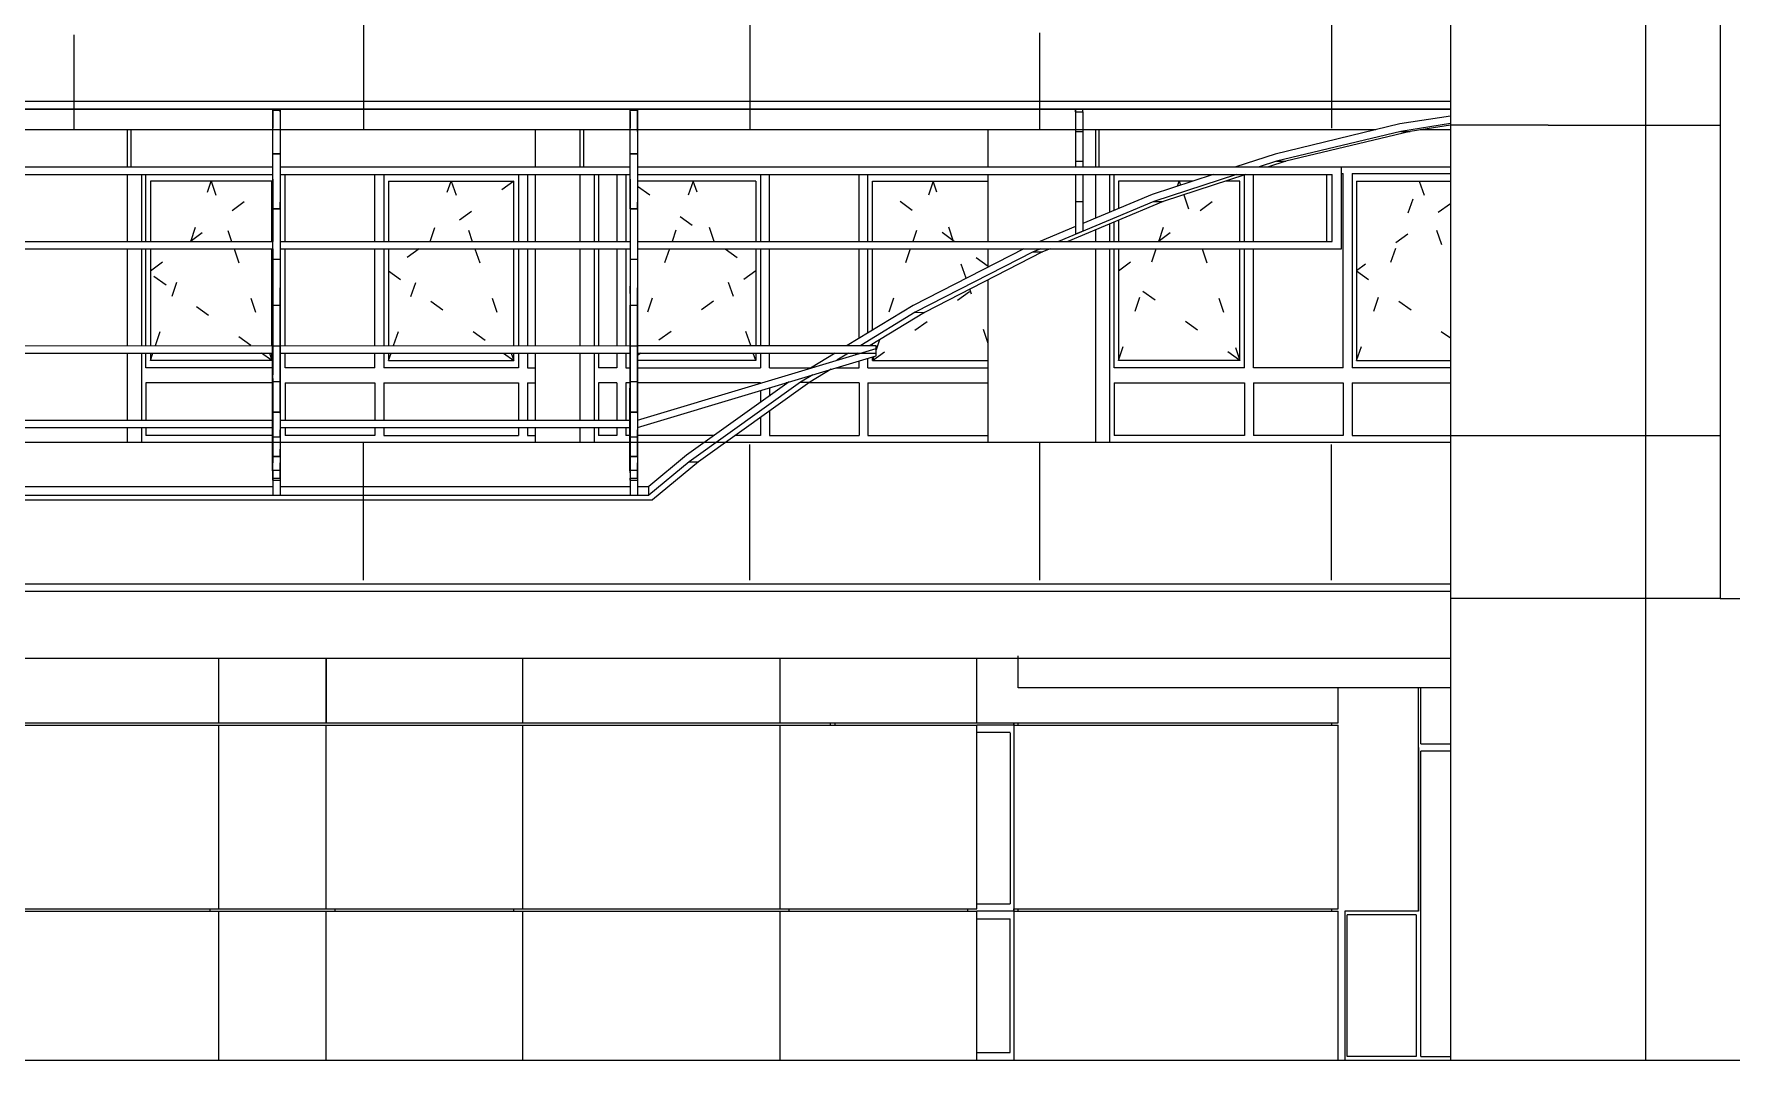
# Model space of a CAD drawing. Header units: metres. Extents: x -40.6 to 55.2, y -4 to 17.4.
# Drawn here: x -23.9 to -12.51, y 0 to 6.89 of the extents above; entities that cross this region are included whole.
import ezdxf

# ---------------------------------------------------------------- set-up
doc = ezdxf.new("R2010")
doc.units = ezdxf.units.M
for name, pattern in [('DASHDOT', [2, 1.25, -0.25, 0.25, -0.25]), ('DASHED', [0.75, 0.5, -0.25]), ('DOT', [0.25, 0, -0.25])]:
    doc.linetypes.add(name, pattern=pattern)
doc.layers.add('1', color=7, linetype='DASHED')
doc.layers.add('4', color=7, linetype='DASHDOT')

msp = doc.modelspace()

# ---------------------------------------------------------------- linework, layer by layer
at = {"layer": '1', "color": 1, "linetype": 'CONTINUOUS'}
for p, q in [((-12.580298, 13.13), (-12.580298, 3.1)), ((-13.080156, 0), (-13.080156, 10.3)), ((-21.689884, 7.102975), (-21.689884, 6.25)), ((-19.094836, 7.119591), (-19.094836, 6.25)), ((-15.191601, 7.089015), (-15.191601, 6.261706)), ((-23.631155, 6.25), (-23.631155, 6.887576)), ((-17.148741, 6.25), (-17.148741, 6.902203)), ((-24.79903, 6.44121), (-14.392482, 6.441247)), ((-24.79903, 6.39113), (-14.392483, 6.391121)), ((-24.774101, 6.3884), (-14.392483, 6.388409)), ((-22.300234, 3.95954), (-22.299103, 6.3822)), ((-22.299103, 6.38841), (-22.249109, 6.38841)), ((-22.299103, 6.3822), (-22.249114, 6.3822)), ((-22.249118, 6.3822), (-22.249099, 5.12864)), ((-22.249106, 6.3706), (-22.249109, 6.38841)), ((-19.899118, 5.71925), (-19.899085, 6.3822)), ((-19.899091, 6.3706), (-19.899085, 6.38841)), ((-19.899091, 6.3706), (-19.89909, 6.388404)), ((-19.899085, 6.38841), (-19.849095, 6.38841)), ((-19.899085, 6.3822), (-19.849095, 6.3822)), ((-19.8491, 6.3822), (-19.849081, 5.12864)), ((-16.909104, 6.3706), (-16.909102, 6.388407)), ((-16.909097, 6.38841), (-16.859108, 6.38841)), ((-16.859101, 6.3706), (-16.859108, 6.38841)), ((-16.859101, 6.3706), (-16.859103, 6.388407)), ((-22.299109, 6.3706), (-22.299104, 6.261706)), ((-22.249106, 6.3706), (-22.2491, 6.23926)), ((-19.899091, 6.3706), (-19.899086, 6.261706)), ((-16.909104, 6.3706), (-16.859101, 6.3706)), ((-16.859101, 6.3706), (-16.859095, 6.23926)), ((-14.731725, 6.28873), (-15.568689, 6.08688)), ((-14.392484, 6.341616), (-14.731725, 6.28873)), ((-14.392485, 6.291223), (-14.725836, 6.23926)), ((-14.392485, 6.281463), (-14.663226, 6.23926)), ((-13.73497, 6.281463), (-14.392484, 6.281463)), ((-13.73497, 6.281463), (-12.580298, 6.281463)), ((-16.773445, 6.25), (-34.156757, 6.25)), ((-22.299104, 6.25), (-23.273019, 6.25)), ((-23.273019, 6), (-23.273019, 6.25)), ((-23.249056, 6), (-23.249056, 6.25)), ((-22.2491, 6.23926), (-22.249102, 6.14345)), ((-20.534774, 6.25), (-22.249101, 6.25)), ((-20.534774, 6), (-20.534774, 6.25)), ((-19.899086, 6.25), (-20.233856, 6.25)), ((-20.233856, 6), (-20.233856, 6.25)), ((-20.209892, 6), (-20.209892, 6.25)), ((-19.849082, 6.23926), (-19.849084, 6.14345)), ((-17.49562, 6.25), (-19.849083, 6.25)), ((-17.49562, 6), (-17.49562, 6.25)), ((-16.909098, 6.23926), (-16.909093, 6.03796)), ((-16.909098, 6.23926), (-16.859095, 6.23926)), ((-16.859095, 6.23926), (-16.859099, 6.03796)), ((-14.892318, 6.25), (-16.773445, 6.25)), ((-16.773445, 6), (-16.773445, 6.25)), ((-16.749477, 6), (-16.749477, 6.25)), ((-14.725836, 6.23926), (-15.560802, 6.03796)), ((-14.663226, 6.23926), (-15.498183, 6.03796)), ((-14.725836, 6.23926), (-14.663226, 6.23926)), ((-14.392486, 6.25), (-14.594326, 6.25)), ((-22.299106, 6.09154), (-22.249112, 6.09154)), ((-22.299106, 6.08929), (-22.249111, 6.08929)), ((-22.249111, 6.08929), (-22.24912, 5.71925)), ((-19.899087, 6.09154), (-19.849093, 6.09154)), ((-19.899087, 6.08929), (-19.849093, 6.08929)), ((-19.849093, 6.08929), (-19.849102, 5.71925)), ((-15.568689, 6.08688), (-15.833224, 6)), ((-24.649133, 5.95), (-22.299107, 5.95)), ((-24.649132, 6), (-22.299107, 6)), ((-23.273019, 5.5), (-23.273019, 5.95)), ((-23.177187, 5.5), (-23.177187, 5.95)), ((-22.299136, 5.918), (-22.299136, 5.95)), ((-22.249115, 5.95), (-19.899089, 5.95)), ((-22.249114, 6), (-19.899088, 6)), ((-20.534774, 5.5), (-20.534774, 5.95)), ((-20.233856, 5.5), (-20.233856, 5.95)), ((-20.138024, 5.5), (-20.138024, 5.95)), ((-19.849097, 5.95), (-15.186269, 5.95)), ((-19.849095, 6), (-14.392491, 6)), ((-17.49562, 5.5), (-17.49562, 5.95)), ((-16.909093, 6.03796), (-16.909094, 6)), ((-16.909093, 6.03796), (-16.859099, 6.03796)), ((-16.859099, 6.03796), (-16.859099, 6)), ((-16.859098, 5.95), (-16.859096, 5.76752)), ((-16.773445, 5.657066), (-16.773445, 5.95)), ((-16.677613, 5.697172), (-16.677613, 5.95)), ((-15.985466, 5.95), (-16.394448, 5.81568)), ((-15.828562, 5.95), (-16.384052, 5.76752)), ((-15.765943, 5.95), (-16.321433, 5.76752)), ((-15.560802, 6.03796), (-15.676357, 6)), ((-15.498183, 6.03796), (-15.613738, 6)), ((-15.560802, 6.03796), (-15.498183, 6.03796)), ((-15.223936, 5.95), (-15.223972, 5.5)), ((-15.186269, 5.5), (-15.186269, 5.95)), ((-22.299136, 5.918), (-22.29913, 5.5)), ((-19.899118, 5.918), (-19.899112, 5.5)), ((-16.394448, 5.81568), (-16.859092, 5.621221)), ((-22.29911, 5.71925), (-22.24912, 5.71925)), ((-22.299107, 5.72133), (-22.249118, 5.72133)), ((-22.249118, 5.72133), (-22.249109, 5.76297)), ((-19.899092, 5.71925), (-19.849102, 5.71925)), ((-19.899089, 5.72133), (-19.8491, 5.72133)), ((-19.8491, 5.72133), (-19.849091, 5.76297)), ((-16.384052, 5.76752), (-17.023429, 5.5)), ((-16.321433, 5.76752), (-16.960821, 5.5)), ((-16.909099, 5.76752), (-16.859096, 5.76752)), ((-16.384052, 5.76752), (-16.321433, 5.76752)), ((-16.909091, 5.600296), (-17.148741, 5.5)), ((-16.677613, 5.5), (-16.677613, 5.618494)), ((-24.649135, 5.5), (-22.299109, 5.5)), ((-22.249117, 5.5), (-19.899091, 5.5)), ((-19.849099, 5.5), (-15.186269, 5.5)), ((-16.773445, 5.5), (-16.773445, 5.578398)), ((-15.12365, 5.45), (-15.12365, 5.5)), ((-24.649134, 5.45), (-22.299109, 5.45)), ((-23.273019, 4.8), (-23.273019, 5.45)), ((-23.177187, 4.8), (-23.177187, 5.45)), ((-22.29913, 5.45), (-22.299118, 4.60268)), ((-22.29911, 5.37959), (-22.249116, 5.37959)), ((-22.249116, 5.45), (-19.899091, 5.45)), ((-22.249116, 5.37959), (-22.249106, 5.07191)), ((-20.534774, 4.8), (-20.534774, 5.45)), ((-20.233856, 4.8), (-20.233856, 5.45)), ((-20.138024, 4.8), (-20.138024, 5.45)), ((-19.899112, 5.45), (-19.8991, 4.60268)), ((-19.899092, 5.37959), (-19.849098, 5.37959)), ((-19.849098, 5.45), (-15.12365, 5.45)), ((-19.849098, 5.37959), (-19.849088, 5.07191)), ((-17.256776, 5.45), (-17.999298, 5.06979)), ((-17.193144, 5.42899), (-17.984621, 5.0234)), ((-17.130539, 5.42899), (-17.922015, 5.02339)), ((-17.49562, 5.3277), (-17.49562, 5.45)), ((-17.14293, 5.45), (-17.193144, 5.42899)), ((-17.193144, 5.42899), (-17.130539, 5.42899)), ((-17.080324, 5.45), (-17.130539, 5.42899)), ((-16.773445, 4.15), (-16.773445, 5.45)), ((-16.677613, 4.15), (-16.677613, 5.45)), ((-17.49562, 4.15), (-17.49562, 5.241901)), ((-22.299257, 5.14898), (-22.299266, 5.19898)), ((-22.299257, 5.14898), (-22.299129, 4.01336)), ((-22.249102, 4.345), (-22.249094, 5.189)), ((-22.249099, 5.12864), (-22.249098, 5.10352)), ((-19.899239, 5.14898), (-19.899248, 5.19898)), ((-19.899239, 5.14898), (-19.899105, 3.9636)), ((-19.849084, 4.345), (-19.849075, 5.189)), ((-19.849081, 5.12864), (-19.84908, 5.10352)), ((-22.29911, 5.07182), (-22.249112, 5.07182)), ((-22.299109, 5.07191), (-22.249106, 5.07191)), ((-22.249112, 5.07182), (-22.249121, 4.79753)), ((-19.900215, 3.95954), (-19.899092, 5.07182)), ((-19.899092, 5.07182), (-19.849094, 5.07182)), ((-19.899091, 5.07191), (-19.849088, 5.07191)), ((-19.849094, 5.07182), (-19.849103, 4.79753)), ((-17.999298, 5.06979), (-18.441347, 4.8)), ((-17.984621, 5.0234), (-18.350851, 4.8)), ((-17.922015, 5.02339), (-18.288233, 4.8)), ((-17.984621, 5.0234), (-17.922015, 5.02339)), ((-24.649116, 4.8), (-22.249121, 4.79753)), ((-22.299113, 4.79744), (-22.299117, 4.84138)), ((-22.299115, 4.35352), (-22.299113, 4.79744)), ((-22.299113, 4.79744), (-22.249124, 4.79744)), ((-22.249124, 4.79744), (-22.249098, 4.55329)), ((-22.249098, 4.8), (-19.849103, 4.79753)), ((-19.899095, 4.79744), (-19.899099, 4.84138)), ((-19.899097, 4.35352), (-19.899095, 4.79744)), ((-19.899095, 4.79744), (-19.849106, 4.79744)), ((-19.849106, 4.79744), (-19.84908, 4.55329)), ((-19.849079, 4.8), (-18.248391, 4.8)), ((-18.248382, 4.75), (-18.248391, 4.8)), ((-24.649116, 4.75), (-22.299212, 4.75)), ((-23.273019, 4.3), (-23.273019, 4.75)), ((-23.177187, 4.3), (-23.177187, 4.75)), ((-22.249098, 4.75), (-19.899194, 4.75)), ((-20.534774, 4.3), (-20.534774, 4.75)), ((-20.233856, 4.3), (-20.233856, 4.75)), ((-20.138024, 4.3), (-20.138024, 4.75)), ((-19.849095, 4.25), (-18.248382, 4.73119)), ((-19.849092, 4.300001), (-18.248382, 4.78119)), ((-19.84908, 4.75), (-18.248382, 4.75)), ((-18.523272, 4.75), (-18.68938, 4.648622)), ((-18.432819, 4.75), (-18.51121, 4.702181)), ((-18.370201, 4.75), (-18.387752, 4.739294)), ((-18.248382, 4.73119), (-18.248382, 4.78119)), ((-22.299115, 4.5577), (-22.249121, 4.5577)), ((-19.899097, 4.5577), (-19.849103, 4.5577)), ((-18.672819, 4.6036), (-18.755311, 4.55328)), ((-18.549364, 4.640712), (-18.692697, 4.55328)), ((-22.249098, 4.55329), (-22.249097, 4.3)), ((-19.84908, 4.55329), (-19.849079, 4.300005)), ((-18.831032, 4.55604), (-19.521236, 4.06284)), ((-18.755311, 4.55328), (-19.502335, 4.01956)), ((-18.692697, 4.55328), (-19.439725, 4.01956)), ((-18.755311, 4.55328), (-18.692697, 4.55328)), ((-22.299115, 4.35352), (-22.299121, 4.18808)), ((-22.299114, 4.35558), (-22.249125, 4.35558)), ((-22.299114, 4.35352), (-22.249103, 4.35352)), ((-22.249121, 4.35352), (-22.24912, 4.292)), ((-19.899096, 4.35352), (-19.899103, 4.18808)), ((-19.899096, 4.35558), (-19.849107, 4.35558)), ((-19.899096, 4.35352), (-19.849084, 4.35352)), ((-19.849103, 4.35352), (-19.849102, 4.292)), ((-24.649147, 4.25), (-22.299156, 4.25)), ((-24.649128, 4.3), (-22.299162, 4.3)), ((-23.273019, 4.15), (-23.273019, 4.25)), ((-23.177187, 4.15), (-23.177187, 4.25)), ((-22.249131, 4.18808), (-22.249116, 4.23475)), ((-22.249129, 4.25), (-19.899138, 4.25)), ((-22.249114, 4.25), (-22.249096, 3.95839)), ((-22.24911, 4.3), (-19.899143, 4.3)), ((-20.534774, 4.15), (-20.534774, 4.25)), ((-20.233856, 4.15), (-20.233856, 4.25)), ((-20.138024, 4.15), (-20.138024, 4.25)), ((-19.849096, 4.250005), (-19.849078, 3.95839)), ((-16.773445, 4.15), (-34.156757, 4.15)), ((-22.300234, 4.15), (-23.273019, 4.15)), ((-22.299123, 3.9635), (-22.299121, 4.18808)), ((-22.299121, 4.18808), (-22.249131, 4.18808)), ((-22.249131, 4.18808), (-22.249129, 4.05788)), ((-22.249127, 4.05562), (-22.249122, 4.10512)), ((-20.534774, 4.15), (-22.249096, 4.15)), ((-21.689884, 3.225), (-21.689884, 4.15)), ((-19.900215, 4.15), (-20.233856, 4.15)), ((-19.899103, 4.18808), (-19.899105, 4.05788)), ((-19.899103, 4.18808), (-19.849113, 4.18808)), ((-19.849109, 4.05562), (-19.849104, 4.10512)), ((-19.399261, 4.15), (-19.849078, 4.15)), ((-17.49562, 4.15), (-19.257153, 4.15)), ((-19.094836, 3.225), (-19.094836, 4.135)), ((-17.148741, 3.225), (-17.148741, 4.15)), ((-14.39253, 4.15), (-16.773445, 4.15)), ((-15.191601, 3.225), (-15.191601, 4.135)), ((-14.392529, 4.195), (-12.580298, 4.195)), ((-22.299123, 4.05788), (-22.249129, 4.05788)), ((-22.299122, 4.05562), (-22.249127, 4.05562)), ((-22.249127, 4.05562), (-22.24913, 3.9636)), ((-22.24913, 3.9636), (-22.249124, 4.01336)), ((-22.249125, 4.003972), (-22.24912, 3.959)), ((-22.249096, 4.01955), (-22.249089, 3.79483)), ((-19.899103, 4.05562), (-19.899106, 3.9636)), ((-19.899105, 4.05788), (-19.84911, 4.05788)), ((-19.899103, 4.05562), (-19.849109, 4.05562)), ((-19.849107, 4.003972), (-19.849102, 3.959)), ((-19.849078, 4.01955), (-19.849071, 3.79479)), ((-19.502335, 4.01956), (-19.774378, 3.79479)), ((-19.521236, 4.06284), (-19.774373, 3.853745)), ((-19.439725, 4.01956), (-19.749435, 3.76372)), ((-19.502335, 4.01956), (-19.439725, 4.01956)), ((-22.299125, 3.94542), (-22.299128, 3.958388)), ((-22.299127, 3.89551), (-22.249133, 3.89551)), ((-22.299119, 3.91007), (-22.299125, 3.96)), ((-22.299123, 3.9635), (-22.24913, 3.9636)), ((-22.299119, 3.91007), (-22.249116, 3.91007)), ((-22.299091, 3.89551), (-22.299092, 3.79483)), ((-22.249116, 3.91007), (-22.249133, 3.89551)), ((-22.249116, 3.91007), (-22.24913, 3.9636)), ((-22.249116, 3.91007), (-22.249126, 3.96)), ((-19.899112, 3.95839), (-19.899109, 3.92003)), ((-19.899107, 3.94542), (-19.89911, 3.958388)), ((-19.899109, 3.89551), (-19.849115, 3.89551)), ((-19.899106, 3.9636), (-19.899101, 3.91007)), ((-19.899106, 3.9636), (-19.849112, 3.9636)), ((-19.899101, 3.91007), (-19.849098, 3.91007)), ((-19.899073, 3.89551), (-19.899074, 3.79479)), ((-19.849098, 3.91007), (-19.849115, 3.89551)), ((-19.849098, 3.91007), (-19.849112, 3.9636)), ((-19.849098, 3.91007), (-19.849108, 3.96)), ((-30.95052, 3.76384), (-19.812063, 3.76367)), ((-30.912848, 3.79497), (-19.774378, 3.79479)), ((-24.649109, 3.853769), (-22.299092, 3.853866)), ((-22.299092, 3.79483), (-22.249089, 3.79483)), ((-22.249091, 3.853868), (-19.899074, 3.853965)), ((-19.899074, 3.79479), (-19.849071, 3.79479)), ((-19.849073, 3.853967), (-19.774373, 3.85397)), ((-19.812063, 3.76367), (-19.749435, 3.76372)), ((-19.774378, 3.79479), (-19.774373, 3.85397)), ((-32.195353, 3.2), (-14.392557, 3.2)), ((-31.353961, 3.15), (-14.392557, 3.15)), ((-12.580298, 3.1), (-14.392543, 3.1)), ((-12.580298, 3.1), (-10.994464, 3.1)), ((-32.336078, 2.7), (-14.392557, 2.7)), ((-23.979628, 2.7), (-23.294035, 2.7)), ((-22.659627, 2.265), (-22.659627, 2.7)), ((-21.940464, 2.7), (-21.940464, 2.265)), ((-21.940455, 2.7), (-21.243314, 2.7)), ((-21.940455, 2.265), (-21.940455, 2.7)), ((-20.620454, 2.265), (-20.620454, 2.7)), ((-18.891791, 2.265), (-18.891791, 2.7)), ((-18.891781, 2.265), (-18.891781, 2.7)), ((-17.57178, 2.265), (-17.57178, 2.7)), ((-17.293239, 2.5), (-17.293239, 2.715)), ((-14.392543, 2.5), (-17.293239, 2.5)), ((-15.146382, 2.265), (-15.146382, 2.5)), ((-14.605982, 1), (-14.605963, 2.5)), ((-14.60596, 2.1), (-14.60596, 2.5)), ((-25.844892, 2.265), (-22.659627, 2.265)), ((-25.844887, 2.25), (-22.659627, 2.25)), ((-22.659627, 2.265), (-20.620454, 2.265)), ((-22.659627, 2.25), (-20.620454, 2.25)), ((-22.659627, 1.015), (-22.659627, 2.25)), ((-21.940464, 1.015), (-21.940464, 2.25)), ((-21.940455, 1.015), (-21.940455, 2.25)), ((-20.620454, 2.265), (-17.57178, 2.265)), ((-20.620454, 2.25), (-17.57178, 2.25)), ((-20.620454, 1.015), (-20.620454, 2.25)), ((-18.891791, 1.015), (-18.891791, 2.25)), ((-18.891781, 1.015), (-18.891781, 2.25)), ((-18.553246, 2.25), (-18.553246, 2.265)), ((-18.523243, 2.25), (-18.523243, 2.265)), ((-18.52324, 2.25), (-18.52324, 2.265)), ((-17.57178, 2.265), (-15.146382, 2.265)), ((-17.57178, 1.015), (-17.57178, 2.25)), ((-17.323246, 2.265), (-17.323245, 0)), ((-17.323245, 2.25), (-15.146382, 2.25)), ((-17.323243, 2.25), (-17.323243, 2.265)), ((-17.293239, 2.25), (-17.293239, 2.265)), ((-15.191601, 2.265), (-15.191601, 2.25)), ((-15.146382, 1.015), (-15.146382, 2.25)), ((-14.60596, 2.1), (-14.605982, 1)), ((-25.844892, 1), (-22.659627, 1)), ((-25.844887, 1.015), (-22.659627, 1.015)), ((-22.719635, 1), (-22.719635, 1.015)), ((-22.659627, 1.015), (-20.620454, 1.015)), ((-22.659627, 1), (-20.620454, 1)), ((-22.659627, 0), (-22.659627, 1)), ((-21.940464, 0), (-21.940464, 1)), ((-21.940455, 0), (-21.940455, 1)), ((-21.880458, 1), (-21.880458, 1.015)), ((-20.680458, 1), (-20.680458, 1.015)), ((-20.620454, 1.015), (-17.57178, 1.015)), ((-20.620454, 1), (-17.57178, 1)), ((-20.620454, 0), (-20.620454, 1)), ((-18.891791, 0), (-18.891791, 1)), ((-18.891781, 0), (-18.891781, 1)), ((-18.831787, 1), (-18.831787, 1.015)), ((-18.831784, 1), (-18.831784, 1.015)), ((-17.631793, 1), (-17.631793, 1.015)), ((-17.631791, 1), (-17.631791, 1.015)), ((-17.57178, 0), (-17.57178, 1)), ((-17.323245, 1.015), (-15.146382, 1.015)), ((-17.323245, 1), (-15.146382, 1)), ((-17.323243, 1), (-17.323243, 1.015)), ((-17.293239, 1), (-17.293239, 1.015)), ((-15.191601, 1.015), (-15.191601, 1)), ((-15.146382, 0), (-15.146382, 1)), ((-15.100975, 1), (-15.100975, 0)), ((-14.605982, 1), (-15.100975, 1)), ((-25.844892, 0), (-22.659627, 0)), ((-22.659627, 0), (-20.620454, 0)), ((-20.620454, 0), (-10.29322, 0))]:
    msp.add_line(p, q, dxfattribs=at)
for points in [[(-14.392477, 9.9), (-14.392477, 6.7), (-14.392543, 3.5), (-14.392543, 0)], [(-22.299109, 6.3706), (-22.299108, 6.388402), (-22.299109, 6.3706)], [(-19.849082, 6.23926), (-19.849088, 6.3706), (-19.84909, 6.388404), (-19.849088, 6.3706)], [(-16.909097, 6.38841), (-16.909104, 6.3706), (-16.909098, 6.23926)], [(-16.909095, 5.95), (-16.909099, 5.76752), (-16.909089, 5.54781)], [(-15.12365, 5.5), (-15.123627, 5.95), (-15.123627, 6)], [(-19.899089, 5.72133), (-19.899092, 5.37959), (-19.899091, 5.07191)], [(-16.859096, 5.76752), (-16.859091, 5.56873), (-16.909089, 5.54781)], [(-22.249121, 4.5577), (-22.249103, 4.35352), (-22.249131, 4.18808)], [(-19.849103, 4.5577), (-19.849084, 4.35352), (-19.849113, 4.18808)], [(-19.84911, 4.05788), (-19.849113, 4.18808), (-19.849098, 4.23475)], [(-19.849109, 4.05562), (-19.849112, 3.9636), (-19.849106, 4.01336)], [(-22.299123, 3.9635), (-22.299119, 3.91007), (-22.299127, 3.89551), (-22.299125, 3.94542)], [(-19.899107, 3.94542), (-19.899109, 3.89551), (-19.899101, 3.91007)]]:
    msp.add_lwpolyline(points, dxfattribs=at)
at = {"layer": '4', "color": 1, "linetype": 'CONTINUOUS'}
for p, q in [((-23.150096, 5.5), (-23.150096, 5.95)), ((-22.214282, 5.5), (-22.214282, 5.95)), ((-21.612472, 5.5), (-21.612472, 5.95)), ((-21.552291, 5.95), (-21.552291, 5.5)), ((-20.649576, 5.95), (-20.649576, 5.5)), ((-20.589395, 5.95), (-20.589395, 5.5)), ((-20.110946, 5.95), (-20.110946, 5.5)), ((-19.987575, 5.95), (-19.987575, 5.5)), ((-19.927394, 5.95), (-19.927394, 5.5)), ((-19.024678, 5.95), (-19.024678, 5.5)), ((-18.964497, 5.5), (-18.964497, 5.95)), ((-18.362686, 5.5), (-18.362686, 5.95)), ((-18.302505, 5.5), (-18.302505, 5.95)), ((-16.650526, 5.708508), (-16.650526, 5.95)), ((-15.774891, 5.5), (-15.774891, 5.947061)), ((-15.71471, 5.5), (-15.71471, 5.95)), ((-15.123627, 5.955), (-15.112899, 5.955)), ((-15.112899, 4.65), (-15.112899, 5.955)), ((-15.052718, 5.955), (-15.052718, 4.65)), ((-15.052718, 5.955), (-14.392492, 5.955)), ((-23.120006, 5.905), (-23.120006, 5.5)), ((-22.304553, 5.905), (-23.120006, 5.905)), ((-22.304553, 5.5), (-22.304553, 5.905)), ((-21.522201, 5.905), (-21.522201, 5.5)), ((-21.522201, 5.905), (-20.679667, 5.905)), ((-20.679667, 5.5), (-20.679667, 5.905)), ((-19.054768, 5.905), (-19.849081, 5.905)), ((-19.054768, 5.905), (-19.054768, 5.5)), ((-18.272414, 5.905), (-17.49562, 5.905)), ((-18.272414, 5.5), (-18.272414, 5.905)), ((-16.620435, 5.905), (-16.620435, 5.721102)), ((-16.122483, 5.905), (-16.620435, 5.905)), ((-15.804982, 5.905), (-15.902929, 5.905)), ((-15.804982, 5.5), (-15.804982, 5.905)), ((-15.022628, 5.905), (-14.392493, 5.905)), ((-16.650526, 5.5), (-16.650526, 5.629827)), ((-16.620435, 5.642417), (-16.620435, 5.5)), ((-23.150096, 4.8), (-23.150096, 5.45)), ((-23.120006, 5.45), (-23.120006, 4.8)), ((-22.304553, 4.8), (-22.304553, 5.45)), ((-22.214282, 4.8), (-22.214282, 5.45)), ((-21.612472, 4.8), (-21.612472, 5.45)), ((-21.552291, 5.45), (-21.552291, 4.8)), ((-21.522201, 5.45), (-21.522201, 4.8)), ((-20.679667, 4.8), (-20.679667, 5.45)), ((-20.649576, 5.45), (-20.649576, 4.8)), ((-20.589395, 5.45), (-20.589395, 4.8)), ((-20.110946, 5.45), (-20.110946, 4.8)), ((-19.987575, 5.45), (-19.987575, 4.8)), ((-19.927394, 5.45), (-19.927394, 4.8)), ((-19.054768, 5.45), (-19.054768, 4.8)), ((-19.024678, 5.45), (-19.024678, 4.8)), ((-18.964497, 4.8), (-18.964497, 5.45)), ((-18.362686, 4.848009), (-18.362686, 5.45)), ((-18.302505, 4.884738), (-18.302505, 5.45)), ((-18.272414, 4.903103), (-18.272414, 5.45)), ((-16.650526, 4.65), (-16.650526, 5.45)), ((-16.620435, 5.45), (-16.620435, 4.7)), ((-15.804982, 4.7), (-15.804982, 5.45)), ((-15.774891, 4.65), (-15.774891, 5.45)), ((-15.71471, 4.65), (-15.71471, 5.45)), ((-18.272414, 4.8), (-18.272414, 4.809649)), ((-23.150096, 4.65), (-23.150096, 4.75)), ((-23.120006, 4.75), (-23.120006, 4.7)), ((-22.304553, 4.7), (-23.120006, 4.7)), ((-22.304553, 4.7), (-22.304553, 4.75)), ((-22.214282, 4.65), (-22.214282, 4.75)), ((-21.612472, 4.65), (-21.612472, 4.75)), ((-21.552291, 4.75), (-21.552291, 4.65)), ((-20.679667, 4.7), (-20.679667, 4.75)), ((-20.649576, 4.75), (-20.649576, 4.65)), ((-20.589395, 4.75), (-20.589395, 4.65)), ((-20.110946, 4.75), (-20.110946, 4.65)), ((-19.987575, 4.75), (-19.987575, 4.65)), ((-19.927394, 4.75), (-19.927394, 4.65)), ((-19.024678, 4.75), (-19.024678, 4.65)), ((-18.964497, 4.65), (-18.964497, 4.75)), ((-18.362686, 4.65), (-18.362686, 4.696829)), ((-18.302505, 4.65), (-18.302505, 4.71492)), ((-18.272414, 4.7), (-18.272414, 4.723966)), ((-18.272414, 4.7), (-17.49562, 4.7)), ((-15.804982, 4.7), (-16.620435, 4.7)), ((-22.300234, 4.65), (-23.150096, 4.65)), ((-21.612472, 4.65), (-22.214282, 4.65)), ((-20.649576, 4.65), (-21.552291, 4.65)), ((-20.589395, 4.65), (-20.534774, 4.65)), ((-19.987575, 4.65), (-20.110946, 4.65)), ((-19.927394, 4.65), (-19.900215, 4.65)), ((-19.849081, 4.65), (-19.024678, 4.65)), ((-18.964497, 4.65), (-18.687122, 4.65)), ((-18.518467, 4.65), (-18.362686, 4.65)), ((-18.302505, 4.65), (-17.49562, 4.65)), ((-15.774891, 4.65), (-16.650526, 4.65)), ((-15.112899, 4.65), (-15.71471, 4.65)), ((-14.392519, 4.65), (-15.052718, 4.65)), ((-23.150096, 4.55), (-23.150096, 4.3)), ((-22.300234, 4.55), (-23.150096, 4.55)), ((-22.214282, 4.55), (-22.214282, 4.3)), ((-22.214282, 4.55), (-21.612472, 4.55)), ((-21.612472, 4.55), (-21.612472, 4.3)), ((-21.552291, 4.55), (-20.649576, 4.55)), ((-21.552291, 4.55), (-21.552291, 4.3)), ((-20.649576, 4.55), (-20.649576, 4.3)), ((-20.589395, 4.55), (-20.589395, 4.3)), ((-20.589395, 4.55), (-20.534774, 4.55)), ((-20.110946, 4.55), (-20.110946, 4.3)), ((-19.987575, 4.55), (-20.110946, 4.55)), ((-19.987575, 4.55), (-19.987575, 4.3)), ((-19.900215, 4.55), (-19.927394, 4.55)), ((-19.927394, 4.55), (-19.927394, 4.3)), ((-19.024678, 4.55), (-19.84908, 4.55)), ((-19.024678, 4.497828), (-19.024678, 4.417666)), ((-18.964497, 4.515919), (-18.964497, 4.46067)), ((-18.839484, 4.55), (-18.851124, 4.55)), ((-18.362686, 4.55), (-18.697288, 4.55)), ((-18.362686, 4.55), (-18.362686, 4.195)), ((-18.302505, 4.55), (-18.302505, 4.195)), ((-18.302505, 4.55), (-17.49562, 4.55)), ((-16.650526, 4.55), (-16.650526, 4.195)), ((-16.650526, 4.55), (-15.774891, 4.55)), ((-15.774891, 4.55), (-15.774891, 4.195)), ((-15.71471, 4.55), (-15.71471, 4.195)), ((-15.71471, 4.55), (-15.112899, 4.55)), ((-15.112899, 4.55), (-15.112899, 4.195)), ((-15.052718, 4.55), (-14.392521, 4.55)), ((-15.052718, 4.55), (-15.052718, 4.195)), ((-18.964497, 4.359091), (-18.964497, 4.195)), ((-23.150096, 4.25), (-23.150096, 4.195)), ((-22.214282, 4.25), (-22.214282, 4.195)), ((-21.612472, 4.25), (-21.612472, 4.195)), ((-21.552291, 4.25), (-21.552291, 4.195)), ((-20.649576, 4.25), (-20.649576, 4.195)), ((-20.589395, 4.25), (-20.589395, 4.195)), ((-20.110946, 4.25), (-20.110946, 4.195)), ((-19.987575, 4.25), (-19.987575, 4.195)), ((-19.927394, 4.25), (-19.927394, 4.195)), ((-19.024678, 4.316094), (-19.024678, 4.195)), ((-22.300234, 4.195), (-23.150096, 4.195)), ((-21.612472, 4.195), (-22.214282, 4.195)), ((-21.552291, 4.195), (-20.649576, 4.195)), ((-20.589395, 4.195), (-20.534774, 4.195)), ((-19.987575, 4.195), (-20.110946, 4.195)), ((-19.900215, 4.195), (-19.927394, 4.195)), ((-19.336286, 4.195), (-19.849078, 4.195)), ((-19.024678, 4.195), (-19.194168, 4.195)), ((-18.964497, 4.195), (-18.362686, 4.195)), ((-18.302505, 4.195), (-17.49562, 4.195)), ((-15.774891, 4.195), (-16.650526, 4.195)), ((-15.112899, 4.195), (-15.71471, 4.195)), ((-15.052718, 4.195), (-14.392529, 4.195)), ((-14.590914, 2.125), (-14.590914, 2.5)), ((-17.323246, 2.25), (-17.57178, 2.25)), ((-17.34824, 2.2), (-17.57178, 2.2)), ((-17.34824, 2.19904), (-17.34824, 1.05)), ((-14.590914, 2.125), (-14.392543, 2.125)), ((-14.392543, 2.075), (-14.59091, 2.075)), ((-14.59091, 0.025), (-14.59091, 2.075)), ((-17.57178, 1.05), (-17.34824, 1.05)), ((-17.323246, 1), (-17.57178, 1)), ((-17.57178, 0.95), (-17.34824, 0.95)), ((-14.621028, 0.975), (-15.085929, 0.975)), ((-14.59091, 0.025), (-14.392543, 0.025))]:
    msp.add_line(p, q, dxfattribs=at)
at = {"layer": '4', "color": 1, "linetype": 'DOT'}
for p, q in [((-22.8527, 5.5), (-22.304553, 5.905)), ((-20.679667, 5.905), (-21.246017, 5.5)), ((-19.849081, 5.870516), (-19.330952, 5.5)), ((-17.724267, 5.5), (-18.272414, 5.905)), ((-16.353129, 5.5), (-15.804982, 5.905)), ((-16.18172, 5.813416), (-16.075672, 5.5)), ((-16.349745, 5.5), (-16.251448, 5.79051)), ((-23.120006, 5.3025), (-22.920372, 5.45)), ((-23.08617, 4.8), (-22.866234, 5.45)), ((-22.558325, 5.45), (-22.33839, 4.8)), ((-21.487241, 4.8), (-21.260001, 5.45)), ((-20.941866, 5.45), (-20.714627, 4.8)), ((-19.635104, 5.45), (-19.849079, 4.837941)), ((-19.089728, 4.8), (-19.316968, 5.45)), ((-18.018642, 5.45), (-18.185806, 4.955961)), ((-17.643695, 5.251877), (-17.710732, 5.45)), ((-17.49562, 5.331064), (-17.656594, 5.45)), ((-16.620435, 4.7), (-16.366664, 5.45)), ((-16.620435, 5.3025), (-16.420802, 5.45)), ((-22.444892, 4.8), (-23.120006, 5.28106)), ((-17.49562, 4.814254), (-17.618936, 5.178706)), ((-18.225664, 4.838167), (-18.248382, 4.771024)), ((-23.120006, 4.7), (-23.103088, 4.75)), ((-21.522201, 4.7), (-21.504721, 4.75)), ((-20.749587, 4.75), (-20.679667, 4.7)), ((-20.697147, 4.75), (-20.679667, 4.7)), ((-19.827383, 4.75), (-19.84908, 4.734485)), ((-19.054768, 4.7), (-19.072248, 4.75))]:
    msp.add_line(p, q, dxfattribs=at)
for points in [[(-22.849316, 5.5), (-22.71228, 5.905), (-22.575243, 5.5)], [(-21.242521, 5.5), (-21.100934, 5.905), (-20.959346, 5.5)], [(-19.334448, 5.5), (-19.476036, 5.905), (-19.617624, 5.5)], [(-17.72765, 5.5), (-17.864687, 5.905), (-18.001724, 5.5)], [(-16.223989, 5.871663), (-16.212709, 5.905), (-16.203685, 5.878331)], [(-15.022628, 4.7), (-14.60136, 5.905), (-14.392506, 5.30759)], [(-14.392496, 5.753109), (-15.022628, 5.3025), (-14.392515, 4.851904)], [(-21.315937, 5.45), (-21.522201, 5.3025), (-20.819506, 4.8)], [(-19.261032, 5.45), (-19.054768, 5.3025), (-19.757463, 4.8)], [(-16.058754, 5.45), (-15.804982, 4.7), (-16.620435, 5.28106)], [(-18.263387, 4.72668), (-18.272414, 4.7), (-17.553651, 5.212162)], [(-22.321472, 4.75), (-22.304553, 4.7), (-22.374723, 4.75)]]:
    msp.add_lwpolyline(points, dxfattribs=at)
at = {"layer": '4', "color": 1, "linetype": 'CONTINUOUS'}
for points in [[(-15.022628, 5.905), (-15.022628, 4.7), (-14.392518, 4.7)], [(-21.522201, 4.75), (-21.522201, 4.7), (-20.679667, 4.7)], [(-19.054768, 4.75), (-19.054768, 4.7), (-19.849081, 4.7)], [(-17.57178, 0.05), (-17.34824, 0.05), (-17.34824, 0.95)], [(-14.621028, 0.975), (-14.621028, 0.025), (-15.085929, 0.025), (-15.085929, 0.975)]]:
    msp.add_lwpolyline(points, dxfattribs=at)

doc.saveas('drawing.dxf')
